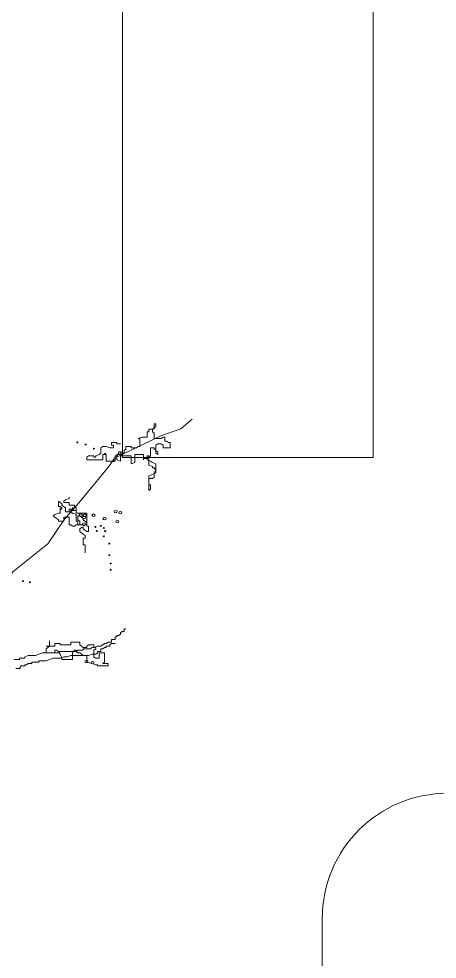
# Model space of a CAD drawing. Header units: millimetres. Extents: x 219.2 to 298.5, y 137.8 to 166.3.
# Drawn here: x 287.497 to 287.831, y 144.761 to 145.511 of the extents above; entities that cross this region are included whole.
import ezdxf

# ---------------------------------------------------------------- set-up
doc = ezdxf.new("R2010")
doc.units = ezdxf.units.MM
doc.layers.add('fach00', color=33, linetype='Continuous', lineweight=0)

# ---------------------------------------------------------------- blocks, each defined once
blk = doc.blocks.new('Arbaplci')
for points in [[(0.2847, 1.0786), (0.2808, 1.1512), (0.2552, 1.2434), (0.2655, 1.3509), (0.3013, 1.4225), (0.3986, 1.5249), (0.4447, 1.617), (0.4857, 1.6785), (0.5677, 1.8116), (0.583, 1.8423), (0.7111, 1.9242), (0.7674, 1.9498), (0.7981, 1.9856)], [(0.6931, 1.9486), (0.6931, 1.9682), (0.698, 1.9682), (0.698, 1.9584), (0.6931, 1.9535), (0.6882, 1.9486), (0.6882, 1.9388), (0.6931, 1.9339), (0.6931, 1.9142), (0.7128, 1.9142), (0.7177, 1.9191), (0.7226, 1.9191), (0.7226, 1.9044), (0.7275, 1.9044), (0.7324, 1.8995), (0.7374, 1.8995), (0.7374, 1.8798), (0.7177, 1.8798), (0.7177, 1.8897), (0.7128, 1.8946), (0.703, 1.8946), (0.698, 1.8897), (0.698, 1.87), (0.703, 1.8651), (0.703, 1.8553), (0.698, 1.8602), (0.698, 1.8749), (0.6931, 1.8749), (0.6931, 1.8798), (0.6833, 1.8798), (0.6833, 1.8504), (0.6784, 1.8455), (0.6784, 1.8504), (0.6735, 1.8504), (0.6735, 1.8356), (0.6833, 1.8307), (0.6882, 1.8258), (0.698, 1.8209), (0.698, 1.7914), (0.6931, 1.7914), (0.6931, 1.7718), (0.6882, 1.7669), (0.6784, 1.7669), (0.6784, 1.7227), (0.6833, 1.7276), (0.6833, 1.7423), (0.6784, 1.7472), (0.6784, 1.7767), (0.6882, 1.7816), (0.698, 1.7865), (0.698, 1.7963), (0.6931, 1.8062), (0.6882, 1.8062), (0.6882, 1.8111), (0.6784, 1.816), (0.6784, 1.8406), (0.6637, 1.8406), (0.6637, 1.8356), (0.6637, 1.8553), (0.6391, 1.8553), (0.6391, 1.8258), (0.6293, 1.8209), (0.6293, 1.8504), (0.5998, 1.8504), (0.5998, 1.8307), (0.5899, 1.8356), (0.5899, 1.8504), (0.5949, 1.8602), (0.5949, 1.8651), (0.5998, 1.8651), (0.5998, 1.8602), (0.6096, 1.8602), (0.6096, 1.87), (0.6145, 1.8749), (0.6145, 1.8848), (0.6293, 1.8848), (0.6293, 1.8798), (0.644, 1.8798), (0.6489, 1.8848), (0.6538, 1.8848), (0.6538, 1.9142), (0.6489, 1.9142), (0.6587, 1.9191), (0.6735, 1.9191), (0.6735, 1.9388), (0.6784, 1.9388), (0.6784, 1.9486), (0.6882, 1.9486)], [(0.5998, 1.8946), (0.5899, 1.8946), (0.5899, 1.8995), (0.5752, 1.8995), (0.5752, 1.8897), (0.5801, 1.8897), (0.5801, 1.8798), (0.5703, 1.8798), (0.5605, 1.8848), (0.5506, 1.8848), (0.5457, 1.8798), (0.5457, 1.8602), (0.5408, 1.8553), (0.531, 1.8504), (0.531, 1.8455), (0.5261, 1.8455), (0.5261, 1.8504), (0.5113, 1.8504), (0.5064, 1.8455), (0.5064, 1.8356), (0.5506, 1.8356), (0.5506, 1.8553), (0.5605, 1.8553), (0.5605, 1.8307), (0.585, 1.8307), (0.585, 1.8504), (0.5899, 1.8504), (0.5899, 1.8553), (0.6047, 1.8553), (0.6047, 1.87)], [(0.4573, 1.6981), (0.4573, 1.6932), (0.4474, 1.6883), (0.4425, 1.6834), (0.4425, 1.6785), (0.4573, 1.6785), (0.4573, 1.6687), (0.472, 1.6687), (0.472, 1.6637), (0.4769, 1.6588), (0.4769, 1.649), (0.4671, 1.649), (0.4671, 1.6539), (0.4573, 1.6539), (0.4573, 1.6441), (0.4622, 1.6441), (0.4671, 1.6392), (0.4769, 1.6343), (0.4769, 1.6097), (0.4818, 1.6097), (0.4818, 1.595), (0.4868, 1.595), (0.4769, 1.595), (0.472, 1.5901), (0.4671, 1.5901), (0.4622, 1.595), (0.4573, 1.595), (0.4573, 1.6245), (0.4425, 1.6245), (0.4425, 1.6097), (0.4278, 1.6097), (0.4278, 1.6146), (0.418, 1.6245), (0.413, 1.6294), (0.418, 1.6343), (0.4278, 1.6392), (0.4327, 1.6392), (0.4327, 1.6588), (0.4327, 1.6539), (0.4376, 1.6539), (0.4376, 1.6588), (0.4327, 1.6637), (0.4278, 1.6637), (0.4278, 1.6834), (0.4376, 1.6736), (0.4376, 1.6687), (0.4474, 1.6588), (0.4474, 1.6441), (0.4622, 1.6441), (0.4622, 1.649), (0.4671, 1.6539), (0.4671, 1.6588), (0.4769, 1.6588), (0.4769, 1.6392), (0.5064, 1.6392), (0.5064, 1.6048), (0.4966, 1.6146), (0.4966, 1.6195), (0.4917, 1.6245), (0.4868, 1.6294), (0.4818, 1.6294), (0.4818, 1.6146), (0.4868, 1.6097), (0.4868, 1.595), (0.4966, 1.595), (0.4966, 1.5901), (0.5064, 1.5999), (0.5064, 1.6097), (0.5064, 1.5901), (0.5113, 1.5901), (0.5113, 1.5704), (0.5064, 1.5704), (0.4966, 1.5803), (0.4966, 1.5852), (0.4917, 1.5852), (0.4868, 1.5803), (0.4868, 1.5704), (0.4917, 1.5655), (0.4966, 1.5606), (0.5015, 1.5557), (0.5015, 1.5459), (0.4966, 1.5459), (0.4966, 1.5213), (0.5015, 1.5213), (0.5015, 1.4918)], [(0.3049, 1.0989), (0.3197, 1.0989), (0.3197, 1.1039), (0.3344, 1.1039), (0.3344, 1.1088), (0.3443, 1.1137), (0.3639, 1.1137), (0.3836, 1.1235), (0.4278, 1.1235), (0.4278, 1.1284), (0.4769, 1.1284), (0.4818, 1.1333), (0.4966, 1.1333), (0.4966, 1.1382), (0.5162, 1.1382), (0.5212, 1.1431), (0.5261, 1.1431), (0.5359, 1.1481), (0.5457, 1.1481), (0.5555, 1.1579), (0.5605, 1.1579), (0.5654, 1.1628), (0.5752, 1.1628), (0.5752, 1.1726), (0.585, 1.1726), (0.585, 1.1824), (0.5899, 1.1824), (0.5899, 1.1873), (0.5949, 1.1873), (0.5998, 1.1923), (0.5998, 1.1972), (0.6047, 1.2021), (0.6096, 1.2021), (0.6096, 1.2119), (0.6145, 1.2119)], [(0.3099, 1.0646), (0.3197, 1.0646), (0.3246, 1.0744), (0.3344, 1.0744), (0.3344, 1.0793), (0.3393, 1.0793), (0.3443, 1.0842), (0.3541, 1.0842), (0.3541, 1.0891), (0.3737, 1.0891), (0.3737, 1.094), (0.3934, 1.094), (0.413, 1.1039), (0.4327, 1.1039), (0.4425, 1.1088), (0.4524, 1.1088), (0.4622, 1.1137), (0.5113, 1.1137), (0.5212, 1.1186), (0.531, 1.1186), (0.5359, 1.1235), (0.5359, 1.1284), (0.5457, 1.1284), (0.5457, 1.1382), (0.5506, 1.1382), (0.5555, 1.1431), (0.5605, 1.1431), (0.5605, 1.1481), (0.5703, 1.1481), (0.5703, 1.153), (0.5752, 1.1579), (0.585, 1.1579)], [(0.4032, 1.1677), (0.4032, 1.1481), (0.3934, 1.1382), (0.3934, 1.1235), (0.418, 1.1235), (0.418, 1.1333), (0.4229, 1.1333), (0.4278, 1.1284), (0.4327, 1.1186), (0.4376, 1.1039), (0.4376, 1.0989), (0.4671, 1.0989), (0.4671, 1.1235), (0.472, 1.1333), (0.4769, 1.1333), (0.4769, 1.1284), (0.4818, 1.1235), (0.4868, 1.1235), (0.4966, 1.1137), (0.5064, 1.1137), (0.5064, 1.0891), (0.5212, 1.0842), (0.531, 1.0793), (0.5359, 1.0793), (0.5359, 1.0744), (0.5654, 1.0744), (0.5654, 1.0842), (0.5506, 1.0842), (0.5555, 1.0891), (0.5555, 1.1235), (0.5408, 1.1235), (0.5408, 1.1039), (0.531, 1.1039), (0.5261, 1.1088), (0.5261, 1.1333), (0.531, 1.1382), (0.531, 1.1431), (0.5261, 1.1431), (0.5261, 1.153), (0.5113, 1.153), (0.5064, 1.1481), (0.5064, 1.1431), (0.4966, 1.1431), (0.4868, 1.153), (0.4868, 1.1628), (0.4622, 1.1628), (0.4622, 1.153), (0.4327, 1.153), (0.4327, 1.1579), (0.418, 1.1579), (0.418, 1.1481), (0.3934, 1.1481)]]:
    blk.add_lwpolyline(points)
for points, const_width in [([(0.4784, 1.9001, 1), (0.4816, 1.9001, 1)], 0.00321), ([(0.5015, 1.8924, 1), (0.5047, 1.8924, 1)], 0.00321), ([(0.5246, 1.8769, 1), (0.5279, 1.8769, 1)], 0.00321), ([(0.5555, 1.8577, 1), (0.5587, 1.8577, 1)], 0.00321), ([(0.5786, 1.8307, 1), (0.5818, 1.8307, 1)], 0.00321), ([(0.582, 1.6444, 1), (0.5907, 1.6444, 1)], 0.00875), ([(0.5951, 1.6401, 1), (0.6039, 1.6401, 1)], 0.00875), ([(0.4856, 1.6313, 1), (0.4944, 1.6313, 1)], 0.00875), ([(0.4944, 1.6226, 1), (0.5032, 1.6226, 1)], 0.00875), ([(0.4966, 1.6313, 1), (0.5053, 1.6313, 1)], 0.00875), ([(0.5207, 1.6313, 1), (0.5294, 1.6313, 1)], 0.00875), ([(0.5513, 1.6182, 1), (0.5601, 1.6182, 1)], 0.00875), ([(0.5864, 1.6073, 1), (0.5951, 1.6073, 1)], 0.00875), ([(0.4944, 1.5985, 1), (0.5032, 1.5985, 1)], 0.00875), ([(0.5285, 1.5879, 1), (0.5317, 1.5879, 1)], 0.00321), ([(0.5439, 1.5918, 1), (0.5471, 1.5918, 1)], 0.00321), ([(0.5324, 1.5725, 1), (0.5356, 1.5725, 1)], 0.00321), ([(0.5516, 1.584, 1), (0.5548, 1.584, 1)], 0.00321), ([(0.5555, 1.5725, 1), (0.5587, 1.5725, 1)], 0.00321), ([(0.5516, 1.5532, 1), (0.5548, 1.5532, 1)], 0.00321), ([(0.5671, 1.5262, 1), (0.5703, 1.5262, 1)], 0.00321), ([(0.5671, 1.4838, 1), (0.5703, 1.4838, 1)], 0.00321), ([(0.5709, 1.453, 1), (0.5741, 1.453, 1)], 0.00321), ([(0.5709, 1.4299, 1), (0.5741, 1.4299, 1)], 0.00321), ([(0.328, 1.3875, 1), (0.3312, 1.3875, 1)], 0.00321), ([(0.3473, 1.3836, 1), (0.3505, 1.3836, 1)], 0.00321), ([(0.501, 1.0909, 1), (0.5097, 1.0909, 1)], 0.00875), ([(0.5185, 1.0865, 1), (0.5272, 1.0865, 1)], 0.00875)]:
    blk.add_lwpolyline(points, format="xyb", close=True, dxfattribs=dict(const_width=const_width))

msp = doc.modelspace()

# ---------------------------------------------------------------- linework, layer by layer
at = {"layer": 'fach00'}
for p, q in [((287.57962, 145.96133), (287.57962, 145.16133)), ((287.77962, 145.96133), (287.77962, 145.16133)), ((287.57962, 145.16133), (287.77962, 145.16133)), ((287.73889, 144.58548), (287.73889, 144.79366))]:
    msp.add_line(p, q, dxfattribs=at)
msp.add_arc((287.83889, 144.79366), 0.1, 90, 180, dxfattribs=at)

# ---------------------------------------------------------------- block references
at = {"layer": 'fach00', "xscale": 0.288, "yscale": 0.216, "zscale": 0.288}
msp.add_blockref('Arbaplci', (287.40516, 144.7631), dxfattribs=at)

doc.saveas('drawing.dxf')
